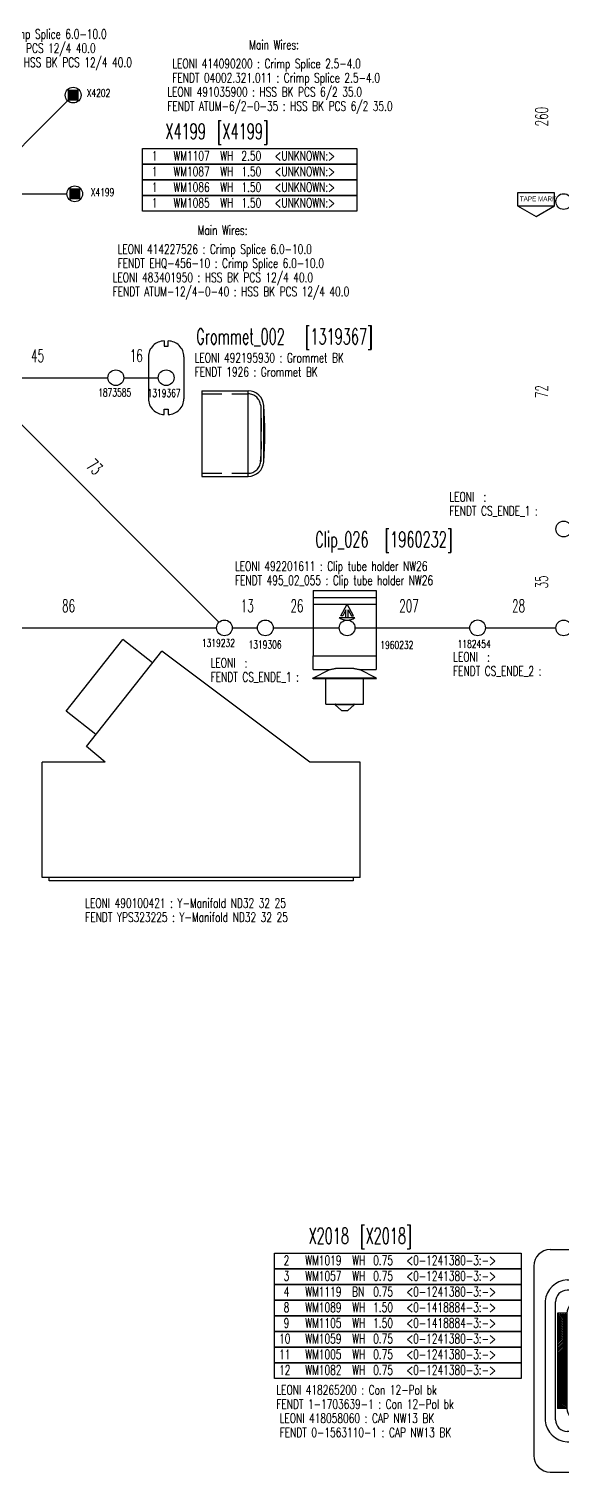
# Model space of a CAD drawing. Header units: millimetres. Extents: x -1 to 4489, y 0 to 1364.
# Drawn here: x 1425.5 to 1595, y 290.8 to 749.4 of the extents above; entities that cross this region are included whole.
import ezdxf

# ---------------------------------------------------------------- set-up
doc = ezdxf.new("R2010")
doc.units = ezdxf.units.MM
doc.linetypes.add('HIDDEN', pattern=[9.525, 6.35, -3.175])
for name, color, linetype in [('A_ACHSEN', 7, 'Continuous'), ('A_FLAECHEN', 7, 'Continuous'), ('LAYER_0', 7, 'Continuous'), ('SYMBOLS', 7, 'Continuous')]:
    doc.layers.add(name, color=color, linetype=linetype)
doc.styles.add('HS-BUNDLE-DIMENSION', font='ROMANS.SHX', dxfattribs={"width": 0.6, "height": 4})
doc.styles.add('HS-COMP-DESCRIPTION', font='ROMANS.SHX', dxfattribs={"width": 0.6, "height": 5})
doc.styles.add('HS-NODE', font='ROMANS.SHX', dxfattribs={"width": 0.7, "height": 2.5})
doc.styles.add('HS-PART-NO', font='ROMANS.SHX', dxfattribs={"width": 0.7, "height": 3})
doc.styles.add('HS-WIRE', font='ROMANS.SHX', dxfattribs={"width": 0.7, "height": 3})
doc.linetypes.add('NW_19_FHW_OPEN', pattern='A,0.0001,["=",Standard,S=0.4,R=0,X=0,Y=-0.2],-0.0001,["[]",Standard,S=0.3,R=0,X=-0.05,Y=-0.15],-0.2', length=0.2002)
doc.linetypes.add('NW_26_FHW_OPEN', pattern='A,0.0001,["=",Standard,S=0.4,R=0,X=0,Y=-0.2],-0.0001,["[]",Standard,S=0.3,R=0,X=-0.05,Y=-0.15],-0.2', length=0.2002)

# ---------------------------------------------------------------- blocks, each defined once
blk = doc.blocks.new('490100421')
at = {"layer": 'SYMBOLS', "color": 7}
for points in [[(-62.999, 71.998), (-62.999, 35.298)], [(-62.999, 71.998), (38, 71.998)], [(-60.799, 72.998), (35.8, 72.998)], [(-60.799, 71.998), (-60.799, 72.998)], [(35.8, 72.998), (35.8, 71.998)], [(38, 71.998), (38, 35.298)], [(-62.999, 35.298), (-46.999, 35.298)], [(-46.999, 35.298), (0, 0)], [(18, 35.298), (24, 30.298)], [(18, 35.298), (38, 35.298)], [(24, 30.298), (0, 0)], [(21, 26.518), (30.41, 19.078)], [(30.41, 19.078), (12.42, -3.668)], [(3, 3.777), (12.42, -3.668)]]:
    blk.add_lwpolyline(points, dxfattribs=at)
blk = doc.blocks.new('AMP10_88', base_point=(132.84, 117.75))
at = {"layer": 'LAYER_0', "color": 7}
for points in [[(65.419, 164.9), (192.47, 164.9)], [(192.47, 164.9), (198.47, 156.6)], [(192.47, 164.9), (192.97, 164.9)], [(192.95, 164.66), (192.88, 164.59)], [(192.97, 164.9), (200.57, 164.9)], [(192.97, 164.9), (198.97, 156.6)], [(193.18, 164.18), (193.24, 164.25)], [(193.54, 163.84), (193.48, 163.77)], [(193.77, 163.36), (193.84, 163.43)], [(194.13, 163.02), (194.07, 162.95)], [(194.37, 162.54), (194.43, 162.61)], [(194.73, 162.2), (194.66, 162.13)], [(194.96, 161.72), (195.02, 161.78)], [(195.32, 161.37), (195.26, 161.31)], [(195.55, 160.9), (195.62, 160.96)], [(195.91, 160.55), (195.85, 160.49)], [(196.15, 160.08), (196.21, 160.14)], [(196.51, 159.73), (196.44, 159.67)], [(196.74, 159.26), (196.8, 159.32)], [(200.57, 164.9), (207.27, 156.6)], [(58.419, 157.9), (58.419, 77.602)], [(197.1, 158.91), (197.04, 158.85)], [(197.33, 158.44), (197.4, 158.5)], [(197.7, 158.09), (197.63, 158.03)], [(197.93, 157.62), (197.99, 157.68)], [(198.29, 157.27), (198.23, 157.21)], [(198.47, 156.6), (198.47, 78.9)], [(198.52, 156.8), (198.59, 156.86)], [(198.64, 156.21), (198.79, 156.36)], [(198.79, 155.65), (198.64, 155.5)], [(198.64, 154.8), (198.79, 154.94)], [(198.79, 154.24), (198.64, 154.09)], [(198.64, 153.38), (198.79, 153.53)], [(198.97, 129.75), (198.97, 156.6)], [(207.27, 129.75), (207.27, 156.6)], [(72.503, 152.1), (183.18, 152.1)], [(183.07, 147.69), (72.618, 147.69)], [(124.84, 142.89), (124.84, 146.89)], [(124.84, 146.89), (130.84, 146.89)], [(130.84, 142.89), (130.84, 146.89)], [(198.79, 152.82), (198.64, 152.68)], [(198.64, 151.97), (198.79, 152.11)], [(198.79, 151.41), (198.64, 151.26)], [(198.64, 150.55), (198.79, 150.7)], [(198.79, 149.99), (198.64, 149.85)], [(198.64, 149.14), (198.79, 149.29)], [(198.79, 148.58), (198.64, 148.43)], [(198.64, 147.73), (198.79, 147.87)], [(198.79, 147.16), (198.64, 147.02)], [(63.219, 143.16), (63.219, 92.34)], [(67.618, 92.809), (67.618, 142.69)], [(77.418, 142.89), (178.27, 142.89)], [(79.418, 140.89), (176.27, 140.89)], [(125.34, 142.89), (124.84, 142.89)], [(124.84, 142.89), (125.34, 142.89)], [(125.5, 146.72), (125.02, 146.24)], [(125.02, 145.53), (125.17, 145.68)], [(125.17, 144.97), (125.02, 144.82)], [(125.02, 144.11), (125.17, 144.26)], [(125.17, 143.55), (125.02, 143.41)], [(125.34, 142.89), (125.34, 145.89)], [(125.34, 145.89), (130.34, 145.89)], [(127.84, 142.89), (125.34, 142.89)], [(125.56, 146.07), (126.21, 146.72)], [(126.91, 146.72), (126.27, 146.07)], [(126.98, 146.07), (127.62, 146.72)], [(128.33, 146.72), (127.68, 146.07)], [(127.84, 142.89), (130.34, 142.89)], [(128.39, 146.07), (129.04, 146.72)], [(129.74, 146.72), (129.1, 146.07)], [(129.8, 146.07), (130.45, 146.72)], [(130.34, 142.89), (130.34, 145.89)], [(130.34, 142.89), (130.84, 142.89)], [(130.84, 142.89), (130.34, 142.89)], [(130.67, 146.22), (130.51, 146.07)], [(130.52, 145.37), (130.67, 145.52)], [(130.67, 144.81), (130.52, 144.66)], [(130.52, 143.96), (130.67, 144.1)], [(130.67, 143.4), (130.52, 143.25)], [(188.07, 92.809), (188.07, 142.69)], [(192.47, 143.16), (192.47, 92.34)], [(198.64, 146.31), (198.79, 146.46)], [(198.79, 145.75), (198.64, 145.6)], [(198.64, 144.9), (198.79, 145.04)], [(198.79, 144.33), (198.64, 144.19)], [(198.64, 143.48), (198.79, 143.63)], [(198.79, 142.92), (198.64, 142.77)], [(198.64, 142.07), (198.79, 142.21)], [(198.79, 141.51), (198.64, 141.36)], [(198.64, 140.65), (198.79, 140.8)], [(72.418, 137.89), (68.418, 137.89)], [(68.418, 137.89), (68.418, 97.609)], [(68.595, 134.37), (71.945, 137.72)], [(71.239, 137.72), (68.595, 135.07)], [(68.595, 135.78), (70.531, 137.72)], [(69.824, 137.72), (68.595, 136.49)], [(68.595, 137.19), (69.116, 137.72)], [(72.241, 137.3), (68.595, 133.66)], [(68.595, 132.95), (72.241, 136.6)], [(72.241, 135.89), (68.595, 132.24)], [(68.595, 131.54), (72.241, 135.18)], [(72.418, 137.89), (72.418, 97.609)], [(74.418, 135.89), (74.418, 99.609)], [(82.489, 124.82), (92.489, 124.82), (92.489, 134.82), (82.489, 134.82), (82.489, 124.82)], [(108.63, 124.82), (98.631, 124.82), (98.631, 134.82), (108.63, 134.82), (108.63, 124.82)], [(124.77, 124.82), (114.77, 124.82), (114.77, 134.82), (124.77, 134.82), (124.77, 124.82)], [(130.91, 124.82), (140.91, 124.82), (140.91, 134.82), (130.91, 134.82), (130.91, 124.82)], [(157.06, 124.82), (147.06, 124.82), (147.06, 134.82), (157.06, 134.82), (157.06, 124.82)], [(173.2, 124.82), (163.2, 124.82), (163.2, 134.82), (173.2, 134.82), (173.2, 124.82)], [(181.27, 135.89), (181.27, 99.609)], [(183.27, 137.89), (187.27, 137.89)], [(183.27, 97.609), (183.27, 137.89)], [(183.44, 134.65), (186.51, 137.72)], [(185.81, 137.72), (183.44, 135.35)], [(183.44, 136.06), (185.1, 137.72)], [(184.39, 137.72), (183.44, 136.77)], [(183.44, 137.48), (183.68, 137.72)], [(187.09, 137.59), (183.44, 133.94)], [(183.44, 133.23), (187.09, 136.88)], [(187.09, 136.17), (183.44, 132.53)], [(183.44, 131.82), (187.09, 135.47)], [(187.09, 134.76), (183.44, 131.11)], [(187.27, 137.89), (187.27, 97.609)], [(198.79, 140.09), (198.64, 139.95)], [(198.64, 139.24), (198.79, 139.38)], [(198.79, 138.68), (198.64, 138.53)], [(198.64, 137.82), (198.79, 137.97)], [(198.79, 137.26), (198.64, 137.12)], [(198.64, 136.41), (198.79, 136.56)], [(198.79, 135.85), (198.64, 135.7)], [(198.64, 135), (198.79, 135.14)], [(72.241, 134.48), (68.595, 130.83)], [(68.595, 130.12), (72.241, 133.77)], [(72.241, 133.06), (68.595, 129.41)], [(68.595, 128.71), (72.241, 132.35)], [(72.241, 131.65), (68.595, 128)], [(68.595, 127.29), (72.241, 130.94)], [(72.241, 130.23), (68.595, 126.59)], [(68.595, 125.88), (72.241, 129.52)], [(72.241, 128.82), (68.595, 125.17)], [(183.44, 130.4), (187.09, 134.05)], [(187.09, 133.34), (183.44, 129.7)], [(183.44, 128.99), (187.09, 132.64)], [(187.09, 131.93), (183.44, 128.28)], [(183.44, 127.58), (187.09, 131.22)], [(187.09, 130.52), (183.44, 126.87)], [(183.44, 126.16), (187.09, 129.81)], [(187.09, 129.1), (183.44, 125.45)], [(198.47, 117.75), (198.47, 129.75)], [(198.79, 134.43), (198.64, 134.29)], [(198.64, 133.58), (198.79, 133.73)], [(198.79, 133.02), (198.64, 132.87)], [(198.64, 132.17), (198.79, 132.31)], [(198.79, 131.6), (198.64, 131.46)], [(198.64, 130.75), (198.79, 130.9)], [(198.79, 130.19), (198.64, 130.04)], [(202.42, 129.57), (198.64, 125.8)], [(198.64, 126.51), (201.71, 129.57)], [(201, 129.57), (198.64, 127.22)], [(198.64, 127.92), (200.29, 129.57)], [(199.59, 129.57), (198.64, 128.63)], [(198.64, 129.34), (198.88, 129.57)], [(198.64, 125.09), (203.09, 129.54)], [(203.09, 128.83), (198.64, 124.39)], [(198.97, 129.75), (203.27, 129.75)], [(203.27, 129.75), (207.27, 129.75)], [(203.27, 129.75), (203.27, 105.75)], [(207.27, 129.75), (207.27, 105.75)], [(68.595, 124.46), (72.241, 128.11)], [(72.241, 127.4), (68.595, 123.76)], [(68.595, 123.05), (72.241, 126.7)], [(72.241, 125.99), (68.595, 122.34)], [(68.595, 121.64), (72.241, 125.28)], [(72.241, 124.57), (68.595, 120.93)], [(68.595, 120.22), (72.241, 123.87)], [(72.241, 123.16), (68.595, 119.51)], [(68.595, 118.81), (72.241, 122.45)], [(183.44, 124.75), (187.09, 128.39)], [(187.09, 127.69), (183.44, 124.04)], [(183.44, 123.33), (187.09, 126.98)], [(187.09, 126.27), (183.44, 122.63)], [(183.44, 121.92), (187.09, 125.56)], [(187.09, 124.86), (183.44, 121.21)], [(183.44, 120.5), (187.09, 124.15)], [(187.09, 123.44), (183.44, 119.8)], [(183.44, 119.09), (187.09, 122.74)], [(198.64, 123.68), (203.09, 128.13)], [(203.09, 127.42), (198.64, 122.97)], [(198.64, 122.27), (203.09, 126.71)], [(203.09, 126), (198.64, 121.56)], [(198.64, 120.85), (203.09, 125.3)], [(203.09, 124.59), (198.64, 120.14)], [(198.64, 119.44), (203.09, 123.88)], [(203.09, 123.18), (198.64, 118.73)], [(198.64, 118.02), (203.09, 122.47)], [(72.241, 121.75), (68.595, 118.1)], [(68.595, 117.39), (72.241, 121.04)], [(72.241, 120.33), (68.595, 116.69)], [(68.595, 115.98), (72.241, 119.62)], [(72.241, 118.92), (68.595, 115.27)], [(68.595, 114.56), (72.241, 118.21)], [(72.241, 117.5), (68.595, 113.86)], [(68.595, 113.15), (72.241, 116.79)], [(187.09, 122.03), (183.44, 118.38)], [(183.44, 117.67), (187.09, 121.32)], [(187.09, 120.61), (183.44, 116.97)], [(183.44, 116.26), (187.09, 119.91)], [(187.09, 119.2), (183.44, 115.55)], [(183.44, 114.85), (187.09, 118.49)], [(187.09, 117.79), (183.44, 114.14)], [(183.44, 113.43), (187.09, 117.08)], [(187.09, 116.37), (183.44, 112.72)], [(198.47, 117.75), (198.47, 105.75)], [(203.09, 121.76), (198.64, 117.32)], [(198.64, 116.61), (203.09, 121.05)], [(203.09, 120.35), (198.64, 115.9)], [(198.64, 115.19), (203.09, 119.64)], [(203.09, 118.93), (198.64, 114.49)], [(198.64, 113.78), (203.09, 118.23)], [(203.09, 117.52), (198.64, 113.07)], [(198.64, 112.36), (203.09, 116.81)], [(72.241, 116.09), (68.595, 112.44)], [(68.595, 111.73), (72.241, 115.38)], [(72.241, 114.67), (68.595, 111.03)], [(68.595, 110.32), (72.241, 113.97)], [(72.241, 113.26), (68.595, 109.61)], [(68.595, 108.91), (72.241, 112.55)], [(72.241, 111.84), (68.595, 108.2)], [(68.595, 107.49), (72.241, 111.14)], [(72.241, 110.43), (68.595, 106.78)], [(82.489, 110.68), (92.489, 110.68), (92.489, 100.68), (82.489, 100.68), (82.489, 110.68)], [(108.63, 110.68), (98.631, 110.68), (98.631, 100.68), (108.63, 100.68), (108.63, 110.68)], [(124.77, 110.68), (114.77, 110.68), (114.77, 100.68), (124.77, 100.68), (124.77, 110.68)], [(130.91, 110.68), (140.91, 110.68), (140.91, 100.68), (130.91, 100.68), (130.91, 110.68)], [(157.06, 110.68), (147.06, 110.68), (147.06, 100.68), (157.06, 100.68), (157.06, 110.68)], [(173.2, 110.68), (163.2, 110.68), (163.2, 100.68), (173.2, 100.68), (173.2, 110.68)], [(183.44, 112.02), (187.09, 115.66)], [(187.09, 114.96), (183.44, 111.31)], [(183.44, 110.6), (187.09, 114.25)], [(187.09, 113.54), (183.44, 109.9)], [(183.44, 109.19), (187.09, 112.83)], [(187.09, 112.13), (183.44, 108.48)], [(183.44, 107.77), (187.09, 111.42)], [(187.09, 110.71), (183.44, 107.07)], [(203.09, 116.1), (198.64, 111.66)], [(198.64, 110.95), (203.09, 115.4)], [(203.09, 114.69), (198.64, 110.24)], [(198.64, 109.54), (203.09, 113.98)], [(203.09, 113.27), (198.64, 108.83)], [(198.64, 108.12), (203.09, 112.57)], [(203.09, 111.86), (198.64, 107.41)], [(198.64, 106.71), (203.09, 111.15)], [(203.09, 110.45), (198.64, 106)], [(68.595, 106.08), (72.241, 109.72)], [(72.241, 109.02), (68.595, 105.37)], [(68.595, 104.66), (72.241, 108.31)], [(72.241, 107.6), (68.595, 103.96)], [(68.595, 103.25), (72.241, 106.89)], [(72.241, 106.19), (68.595, 102.54)], [(68.595, 101.83), (72.241, 105.48)], [(72.241, 104.77), (68.595, 101.13)], [(68.595, 100.42), (72.241, 104.07)], [(183.44, 106.36), (187.09, 110.01)], [(187.09, 109.3), (183.44, 105.65)], [(183.44, 104.94), (187.09, 108.59)], [(187.09, 107.88), (183.44, 104.24)], [(183.44, 103.53), (187.09, 107.18)], [(187.09, 106.47), (183.44, 102.82)], [(183.44, 102.12), (187.09, 105.76)], [(187.09, 105.06), (183.44, 101.41)], [(183.44, 100.7), (187.09, 104.35)], [(198.64, 105.29), (198.79, 105.44)], [(198.79, 104.73), (198.64, 104.59)], [(198.64, 103.88), (198.79, 104.02)], [(198.97, 105.75), (198.97, 78.9)], [(198.97, 105.75), (203.27, 105.75)], [(199.28, 105.93), (203.09, 109.74)], [(203.09, 109.03), (199.99, 105.93)], [(200.69, 105.93), (203.09, 108.32)], [(203.09, 107.62), (201.4, 105.93)], [(202.11, 105.93), (203.09, 106.91)], [(203.09, 106.2), (202.82, 105.93)], [(203.27, 105.75), (207.27, 105.75)], [(207.27, 105.75), (207.27, 78.9)], [(72.241, 103.36), (68.595, 99.712)], [(68.595, 99.005), (72.241, 102.65)], [(72.241, 101.94), (68.595, 98.298)], [(68.79, 97.786), (72.241, 101.24)], [(72.241, 100.53), (69.498, 97.786)], [(70.204, 97.786), (72.241, 99.822)], [(72.241, 99.115), (70.912, 97.786)], [(71.619, 97.786), (72.241, 98.407)], [(187.09, 103.64), (183.44, 99.994)], [(183.44, 99.287), (187.09, 102.93)], [(187.09, 102.23), (183.44, 98.58)], [(183.44, 97.873), (187.09, 101.52)], [(187.09, 100.81), (184.07, 97.786)], [(184.77, 97.786), (187.09, 100.11)], [(187.09, 99.398), (185.48, 97.786)], [(186.19, 97.786), (187.09, 98.691)], [(187.09, 97.983), (186.89, 97.786)], [(198.79, 103.32), (198.64, 103.17)], [(198.64, 102.46), (198.79, 102.61)], [(198.79, 101.9), (198.64, 101.76)], [(198.64, 101.05), (198.79, 101.19)], [(198.79, 100.49), (198.64, 100.34)], [(198.64, 99.635), (198.79, 99.78)], [(198.79, 99.073), (198.64, 98.928)], [(198.64, 98.22), (198.79, 98.366)], [(72.418, 97.609), (68.418, 97.609)], [(72.241, 97.7), (72.327, 97.786)], [(77.418, 92.609), (124.84, 92.609)], [(79.418, 94.609), (176.27, 94.609)], [(124.84, 92.609), (124.84, 88.609)], [(124.84, 92.609), (125.34, 92.609)], [(125.02, 92.488), (124.96, 92.432)], [(125.17, 91.927), (125.02, 91.781)], [(125.34, 92.609), (130.34, 92.609)], [(125.34, 92.609), (125.34, 89.609)], [(130.34, 92.609), (130.34, 89.609)], [(130.34, 92.609), (130.84, 92.609)], [(130.52, 92.331), (130.62, 92.432)], [(130.67, 91.77), (130.52, 91.624)], [(130.84, 92.609), (178.27, 92.609)], [(130.84, 92.609), (130.84, 88.609)], [(183.27, 97.609), (187.27, 97.609)], [(198.79, 97.659), (198.64, 97.513)], [(198.64, 96.806), (198.79, 96.952)], [(198.79, 96.244), (198.64, 96.099)], [(198.64, 95.392), (198.79, 95.537)], [(198.79, 94.83), (198.64, 94.684)], [(198.64, 93.977), (198.79, 94.123)], [(198.79, 93.416), (198.64, 93.27)], [(198.64, 92.563), (198.79, 92.708)], [(198.79, 92.001), (198.64, 91.856)], [(183.07, 87.809), (72.618, 87.809)], [(124.84, 88.609), (130.84, 88.609)], [(125.02, 91.073), (125.17, 91.22)], [(125.17, 90.513), (125.02, 90.366)], [(125.02, 89.659), (125.17, 89.806)], [(125.5, 89.431), (125.02, 88.952)], [(125.34, 89.609), (130.34, 89.609)], [(125.56, 88.786), (126.21, 89.432)], [(126.91, 89.431), (126.27, 88.785)], [(126.98, 88.786), (127.62, 89.432)], [(128.33, 89.431), (127.68, 88.785)], [(128.39, 88.786), (129.04, 89.432)], [(129.74, 89.431), (129.1, 88.785)], [(129.8, 88.786), (130.67, 89.648)], [(130.67, 88.941), (130.51, 88.785)], [(130.52, 90.917), (130.67, 91.062)], [(130.67, 90.355), (130.52, 90.21)], [(198.64, 91.148), (198.79, 91.294)], [(198.79, 90.587), (198.64, 90.441)], [(198.64, 89.734), (198.79, 89.88)], [(198.79, 89.172), (198.64, 89.027)], [(198.64, 88.32), (198.79, 88.465)], [(198.79, 87.758), (198.64, 87.612)], [(198.64, 86.905), (198.79, 87.051)], [(198.79, 86.343), (198.64, 86.198)], [(198.64, 85.491), (198.79, 85.636)], [(72.503, 83.402), (183.18, 83.402)], [(198.79, 84.929), (198.64, 84.784)], [(198.64, 84.076), (198.79, 84.222)], [(198.79, 83.515), (198.64, 83.369)], [(198.64, 82.662), (198.79, 82.807)], [(198.79, 82.1), (198.64, 81.955)], [(198.64, 81.247), (198.79, 81.393)], [(198.79, 80.686), (198.64, 80.54)], [(198.64, 79.833), (198.79, 79.979)], [(192.47, 70.602), (198.47, 78.9)], [(192.97, 70.602), (198.97, 78.9)], [(196.53, 75.597), (195.08, 74.145)], [(196.93, 76.7), (198.38, 78.151)], [(198.79, 79.271), (198.64, 79.126)], [(200.57, 70.602), (207.27, 78.9)], [(65.419, 70.602), (192.47, 70.602)], [(192.47, 70.602), (192.97, 70.602)], [(192.97, 70.602), (200.57, 70.602)], [(193.23, 71.591), (194.68, 73.043)]]:
    blk.add_lwpolyline(points, dxfattribs=at)
for centre in [(87.489, 129.82), (103.63, 129.82), (119.77, 129.82), (135.91, 129.82), (152.06, 129.82), (168.2, 129.82), (87.489, 105.68), (103.63, 105.68), (119.77, 105.68), (135.91, 105.68), (152.06, 105.68), (168.2, 105.68)]:
    blk.add_circle(centre, 7.071, dxfattribs=at)
for centre, radius, start, end in [((65.419, 157.9), 7, 90, 180), ((73.26, 142.02), 10.105, 94.295, 173.53), ((72.618, 142.69), 5, 90, 180), ((183.07, 142.69), 5, 0, 90), ((182.43, 142.02), 10.105, 6.4736, 85.705), ((77.418, 137.89), 5, 90, 180), ((79.418, 135.89), 5, 90, 180), ((176.27, 135.89), 5, 0, 90), ((178.27, 137.89), 5, 0, 90), ((79.418, 99.609), 5, 180, 270), ((176.27, 99.609), 5, 270, 0), ((73.26, 93.479), 10.105, 186.47, 265.71), ((72.618, 92.809), 5, 180, 270), ((77.418, 97.609), 5, 180, 270), ((178.27, 97.609), 5, 270, 0), ((183.07, 92.809), 5, 270, 0), ((182.43, 93.479), 10.105, 274.29, 353.53), ((65.419, 77.602), 7, 180, 270)]:
    blk.add_arc(centre, radius, start, end, dxfattribs=at)
for p in [(87.489, 129.82), (103.63, 129.82), (119.77, 129.82), (135.91, 129.82), (152.06, 129.82), (168.2, 129.82), (87.489, 105.68), (103.63, 105.68), (119.77, 105.68), (135.91, 105.68), (152.06, 105.68), (168.2, 105.68)]:
    blk.add_point(p, dxfattribs=at)
for s, height, p in [('1', 2.5, (86.67, 137.94)), ('2', 2.5, (102.98, 137.8)), ('3', 2.5, (118.72, 137.94)), ('4', 2.5, (135.03, 137.94)), ('5', 2.5, (151.34, 137.94)), ('6', 2.5, (167.37, 137.94)), ('7', 2.5, (86.67, 113.91)), ('8', 2.5, (102.55, 113.91)), ('10', 2.4998, (133.86, 113.76)), ('11', 2.4998, (150.03, 113.76)), ('12', 2.4998, (166.49, 113.76)), ('9', 2.5, (119.01, 113.62))]:
    blk.add_text(s, height=height, dxfattribs=at).set_placement(p)
blk = doc.blocks.new('418265200')
at = {"layer": 'LAYER_0', "color": 7}
blk.add_blockref('AMP10_88', (-20.33, -25.14), dxfattribs=at)
blk = doc.blocks.new('497003101')
at = {"layer": 'LAYER_0', "color": 7}
for points in [[(-5.87, 7.56), (-5.87, 3.49), (5.87, 3.49), (5.87, 7.56), (-5.87, 7.56)], [(-5.87, 3.49), (0, 0), (5.87, 3.49)]]:
    blk.add_lwpolyline(points, dxfattribs=at)
at = {"layer": 'LAYER_0', "color": 7, "oblique": 0.8, "width": 0.8}
blk.add_text('TAPE MARK', height=1.5, dxfattribs=at).set_placement((-5.19, 4.91))
blk = doc.blocks.new('A$C757F0606')
at = {"layer": 'A_ACHSEN', "color": 7, "linetype": 'Continuous'}
for p, q in [((20, 27.2), (5.3, 27.2)), ((20, 0), (20, 27.2)), ((20, 0), (5.3, 0))]:
    blk.add_line(p, q, dxfattribs=at)
at = {"layer": 'A_ACHSEN', "color": 9, "linetype": 'Continuous'}
for p, q in [((5.3, 27.2), (5.3, 0)), ((0.32, 22.56), (0.32, 4.64)), ((1.31, 4.71), (1.31, 22.49))]:
    blk.add_line(p, q, dxfattribs=at)
at = {"layer": 'A_ACHSEN', "color": 8, "linetype": 'HIDDEN'}
for p, q in [((20, 26.2), (5.3, 26.2)), ((20, 1), (5.3, 1))]:
    blk.add_line(p, q, dxfattribs=at)
at = {"layer": 'A_ACHSEN', "color": 7, "linetype": 'Continuous'}
for centre, radius, start, end in [((5.3, 22.2), 5, 90, 175.8903), ((125, 13.6), 125, 175.8903, 184.1097), ((5.3, 5), 5, 184.1097, 270)]:
    blk.add_arc(centre, radius, start, end, dxfattribs=at)
at = {"layer": 'A_ACHSEN', "color": 8, "linetype": 'HIDDEN'}
for centre, radius, start, end in [((5.3, 22.2), 4, 90, 175.8903), ((125, 13.6), 124, 175.8903, 184.1097), ((5.3, 5), 4, 184.1097, 270)]:
    blk.add_arc(centre, radius, start, end, dxfattribs=at)
blk = doc.blocks.new('A$C2E6414D2')
at = {"linetype": 'Continuous'}
for p, q in [((7.13, 36.28), (13.13, 36.28)), ((7.13, 36.28), (7.15, 36.16)), ((7.13, 36.08), (7.13, 36.28)), ((7.15, 36.16), (7.18, 36.08)), ((9.13, 36.28), (9.13, 36.08)), ((11.13, 36.28), (11.13, 36.08)), ((13.09, 36.08), (13.12, 36.16)), ((13.12, 36.16), (13.13, 36.28)), ((13.13, 36.08), (13.13, 36.28)), ((0.13, 0), (0.13, 20.8)), ((20.13, 20.8), (0.13, 20.8)), ((20.13, 0), (20.13, 20.8)), ((20.13, 4.3), (0.13, 4.3)), ((20.13, 2.2), (0.13, 2.2))]:
    blk.add_line(p, q, dxfattribs=at)
at = {"layer": 'A_ACHSEN', "linetype": 'Continuous'}
for p, q in [((9.13, 38.08), (7.13, 36.28)), ((11.13, 38.08), (9.13, 38.08)), ((11.13, 38.08), (13.13, 36.28)), ((0.13, 28.08), (0, 27.81)), ((0, 27.81), (20.27, 27.81)), ((0, 27.81), (5.42, 25.1)), ((0.13, 28.08), (20.13, 28.08)), ((20.27, 27.81), (14.84, 25.1)), ((20.13, 28.08), (20.27, 27.81)), ((0.13, 20.8), (0.13, 25.1)), ((5.42, 25.1), (0.13, 25.1)), ((5.44, 25.1), (5.42, 25.1)), ((5.47, 25.09), (5.44, 25.1)), ((5.65, 25.05), (5.47, 25.09)), ((5.81, 25.02), (5.65, 25.05)), ((5.98, 24.99), (5.81, 25.02)), ((6.15, 24.95), (5.98, 24.99)), ((6.33, 24.92), (6.15, 24.95)), ((6.51, 24.89), (6.33, 24.92)), ((6.7, 24.86), (6.51, 24.89)), ((6.89, 24.83), (6.7, 24.86)), ((7.09, 24.8), (6.89, 24.83)), ((7.19, 24.78), (7.09, 24.8)), ((7.19, 24.78), (13.07, 24.78)), ((9.88, 24.7), (9.88, 24.78)), ((10.38, 24.7), (9.88, 24.7)), ((10.38, 24.7), (10.38, 24.78)), ((13.18, 24.8), (13.07, 24.78)), ((13.38, 24.83), (13.18, 24.8)), ((13.57, 24.86), (13.38, 24.83)), ((13.76, 24.89), (13.57, 24.86)), ((13.94, 24.92), (13.76, 24.89)), ((14.12, 24.95), (13.94, 24.92)), ((14.29, 24.99), (14.12, 24.95)), ((14.46, 25.02), (14.29, 24.99)), ((14.62, 25.05), (14.46, 25.02)), ((14.8, 25.09), (14.62, 25.05)), ((14.83, 25.1), (14.8, 25.09)), ((14.84, 25.1), (14.83, 25.1)), ((20.13, 25.1), (14.84, 25.1)), ((20.13, 25.1), (20.13, 20.8)), ((20.13, 0), (0.13, 0))]:
    blk.add_line(p, q, dxfattribs=at)
at = {"layer": 'A_FLAECHEN', "linetype": 'Continuous'}
for p, q in [((16.13, 36.08), (4.13, 36.08)), ((4.13, 36.08), (4.13, 28.08)), ((16.13, 36.08), (16.13, 28.08))]:
    blk.add_line(p, q, dxfattribs=at)

msp = doc.modelspace()

# ---------------------------------------------------------------- linework, layer by layer
at = {"color": 7, "linetype": 'Continuous'}
for points in [[(1438.7, 727.49, 1.77, 1.77, 0), (1440.47, 727.49, 1.77, 1.77, 0), (1440.47, 729.26, 1.77, 1.77, 0), (1438.7, 729.26, 1.77, 1.77, 0)], [(1438.7, 729.26, 1.77, 1.77, 0), (1440.47, 729.26, 1.77, 1.77, 0), (1440.47, 727.49, 1.77, 1.77, 0), (1438.7, 727.49, 1.77, 1.77, 0)], [(1439.2, 696.12, 1.77, 1.77, 0), (1440.97, 696.12, 1.77, 1.77, 0), (1440.97, 697.89, 1.77, 1.77, 0), (1439.2, 697.89, 1.77, 1.77, 0)], [(1439.2, 697.89, 1.77, 1.77, 0), (1440.97, 697.89, 1.77, 1.77, 0), (1440.97, 696.12, 1.77, 1.77, 0), (1439.2, 696.12, 1.77, 1.77, 0)]]:
    msp.add_lwpolyline(points, format="xyseb", close=True, dxfattribs=at)
at = {"color": 7, "ltscale": 8}
for points in [[(1410.04, 698.77), (1437.82, 726.6)], [(1410.78, 697), (1437.58, 697)], [(1410.74, 638.49), (1450.64, 638.57)], [(1410, 636.72), (1485.88, 560.85)], [(1404.15, 559.08), (1485.15, 559.08)], [(1490.15, 559.08), (1498.15, 559.08)], [(1570.63, 559.09), (1592.99, 559.06)]]:
    msp.add_lwpolyline(points, dxfattribs=at)
at = {"color": 7, "linetype": 'Continuous'}
for points in [[(1461.65, 706.38), (1461.65, 711.36), (1529.75, 711.36), (1529.75, 706.38), (1461.65, 706.38)], [(1461.65, 701.4), (1461.65, 706.38), (1529.75, 706.38), (1529.75, 701.4), (1461.65, 701.4)], [(1461.65, 696.42), (1461.65, 701.4), (1529.75, 701.4), (1529.75, 696.42), (1461.65, 696.42)], [(1461.65, 691.44), (1461.65, 696.42), (1529.75, 696.42), (1529.75, 691.44), (1461.65, 691.44)], [(1503.54, 355.42), (1503.54, 360.4), (1581.94, 360.4), (1581.94, 355.42), (1503.54, 355.42)], [(1503.54, 350.44), (1503.54, 355.42), (1581.94, 355.42), (1581.94, 350.44), (1503.54, 350.44)], [(1503.54, 345.46), (1503.54, 350.44), (1581.94, 350.44), (1581.94, 345.46), (1503.54, 345.46)], [(1503.54, 340.48), (1503.54, 345.46), (1581.94, 345.46), (1581.94, 340.48), (1503.54, 340.48)], [(1503.54, 335.5), (1503.54, 340.48), (1581.94, 340.48), (1581.94, 335.5), (1503.54, 335.5)], [(1503.54, 330.52), (1503.54, 335.5), (1581.94, 335.5), (1581.94, 330.52), (1503.54, 330.52)], [(1503.54, 325.54), (1503.54, 330.52), (1581.94, 330.52), (1581.94, 325.54), (1503.54, 325.54)], [(1503.54, 320.56), (1503.54, 325.54), (1581.94, 325.54), (1581.94, 320.56), (1503.54, 320.56)]]:
    msp.add_lwpolyline(points, dxfattribs=at)
at = {"color": 5, "linetype": 'Continuous'}
for points in [[(1468.52, 650.24), (1468.52, 648.57), (1469.77, 648.57), (1469.77, 650.24)], [(1463.52, 645.24), (1463.52, 631.9)], [(1474.77, 645.24), (1474.77, 631.9)], [(1468.52, 626.9), (1468.52, 628.57), (1469.77, 628.57), (1469.77, 626.9)], [(1526.27, 562.33), (1526.27, 564.83), (1525.27, 562.96), (1524.65, 562.96), (1526.65, 566.58)], [(1527.02, 562.33), (1527.02, 564.83), (1528.02, 562.96), (1528.65, 562.96), (1526.65, 566.58)], [(1524.15, 562.33), (1529.15, 562.33)]]:
    msp.add_lwpolyline(points, dxfattribs=at)
at = {"color": 7, "linetype": 'NW_19_FHW_OPEN', "ltscale": 8}
msp.add_lwpolyline([(1455.64, 638.57), (1466.64, 638.57)], dxfattribs=at)
at = {"color": 7, "linetype": 'NW_26_FHW_OPEN', "ltscale": 8}
for points in [[(1503.15, 559.08), (1524.15, 559.08)], [(1529.15, 559.08), (1565.63, 559.09)]]:
    msp.add_lwpolyline(points, dxfattribs=at)
at = {"color": 7, "linetype": 'Continuous'}
for centre in [(1439.58, 728.37), (1440.08, 697), (1595.49, 694.54), (1453.14, 638.57), (1469.14, 638.57), (1595.49, 590.5), (1487.65, 559.08), (1500.65, 559.08), (1526.65, 559.08), (1568.13, 559.09), (1595.49, 559.06)]:
    msp.add_circle(centre, 2.5, dxfattribs=at)
at = {"color": 5, "linetype": 'Continuous'}
for centre, radius, start, end in [((1468.51, 645.24), 5, 89.9426, 180.0574), ((1469.77, 645.24), 5, 359.9426, 90.0574), ((1468.51, 631.9, 0), 5, 179.9426, 270.0574), ((1469.77, 631.9, 0), 5, 269.9426, 0.0574), ((1526.65, 566.12), 4.54, 236.6015, 303.3985)]:
    msp.add_arc(centre, radius, start, end, dxfattribs=at)

# ---------------------------------------------------------------- block references
msp.add_blockref('497003101', (1586.71, 689.75))
at = {"rotation": 180}
for name, p in [('A$C757F0606', (1500.49, 634.42)), ('A$C2E6414D2', (1536.01, 570.96)), ('490100421', (1467.77, 551.73))]:
    msp.add_blockref(name, p, dxfattribs=at)
at = {"xscale": 0.75, "yscale": 0.75}
msp.add_blockref('418265200', (1657.04, 345.04), dxfattribs=at)

# ---------------------------------------------------------------- texts
at = {"color": 200, "linetype": 'Continuous', "style": 'HS-PART-NO', "width": 0.7}
for s, p in [('FENDT EHQ-456-10 : Crimp Splice 6.0-10.0', (1384.61, 746.28)), ('LEONI 483401950 : HSS BK PCS 12/4 40.0', (1383.01, 741.78)), ('FENDT ATUM-12/4-0-40 : HSS BK PCS 12/4 40.0', (1383.01, 737.28)), ('LEONI 414090200 : Crimp Splice 2.5-4.0', (1471.07, 736.88)), ('FENDT 04002.321.011 : Crimp Splice 2.5-4.0', (1471.07, 732.38)), ('LEONI 491035900 : HSS BK PCS 6/2 35.0', (1469.47, 727.88)), ('FENDT ATUM-6/2-0-35 : HSS BK PCS 6/2 35.0', (1469.47, 723.38)), ('LEONI 414227526 : Crimp Splice 6.0-10.0', (1453.7, 677.94)), ('FENDT EHQ-456-10 : Crimp Splice 6.0-10.0', (1453.7, 673.44)), ('LEONI 483401950 : HSS BK PCS 12/4 40.0', (1452.1, 668.94)), ('FENDT ATUM-12/4-0-40 : HSS BK PCS 12/4 40.0', (1452.1, 664.44)), ('LEONI 492195930 : Grommet BK', (1478.17, 643.41)), ('FENDT 1926 : Grommet BK', (1478.17, 638.91)), ('LEONI  :', (1559.15, 599.25)), ('FENDT CS_ENDE_1 :', (1559.15, 594.75)), ('LEONI 492201611 : Clip tube holder NW26', (1490.99, 577.18)), ('FENDT 495_02_055 : Clip tube holder NW26', (1490.99, 572.68)), ('LEONI  :', (1560.33, 548.38)), ('LEONI  :', (1483.26, 546.47)), ('FENDT CS_ENDE_2 :', (1560.33, 543.88)), ('FENDT CS_ENDE_1 :', (1483.26, 541.97)), ('LEONI 490100421 : Y-Manifold ND32 32 25', (1443.38, 470.14)), ('FENDT YPS323225 : Y-Manifold ND32 32 25', (1443.38, 465.64)), ('LEONI 418265200 : Con 12-Pol bk', (1504.15, 315.45)), ('FENDT 1-1703639-1 : Con 12-Pol bk', (1504.15, 310.95)), ('LEONI 418058060 : CAP NW13 BK', (1505.2, 306.45)), ('FENDT 0-1563110-1 : CAP NW13 BK', (1505.2, 301.95))]:
    msp.add_text(s, height=3, dxfattribs=at).set_placement(p)
at = {"color": 1, "linetype": 'Continuous', "style": 'HS-PART-NO', "width": 0.7}
for p in [(1495.52, 742.88), (1479.15, 683.94)]:
    msp.add_text('Main Wires: ', height=3, dxfattribs=at).set_placement(p)
at = {"color": 5, "linetype": 'Continuous'}
for s, height, style, width, p in [('X4202', 2.5, 'HS-NODE', 0.7, (1443.89, 727.8)), (' [X4199]', 5, 'HS-COMP-DESCRIPTION', 0.6, (1483.17, 714.36)), ('X4199', 2.5, 'HS-NODE', 0.7, (1445.15, 696.27)), (' [1319367]', 5, 'HS-COMP-DESCRIPTION', 0.6, (1511.12, 649.17)), ('1873585', 2.5, 'HS-NODE', 0.7, (1447.53, 632.63)), ('1319367', 2.5, 'HS-NODE', 0.7, (1463.24, 632.44)), (' [1960232]', 5, 'HS-COMP-DESCRIPTION', 0.6, (1536.49, 584.68)), ('1319232', 2.5, 'HS-NODE', 0.7, (1480.5, 553.01)), ('1319306', 2.5, 'HS-NODE', 0.7, (1495.31, 552.53)), ('1960232', 2.5, 'HS-NODE', 0.7, (1537.22, 552.41)), ('1182454', 2.5, 'HS-NODE', 0.7, (1561.78, 552.72)), (' [X2018]', 5, 'HS-COMP-DESCRIPTION', 0.6, (1528.66, 363.4))]:
    msp.add_text(s, height=height, dxfattribs=dict(at, style=style, width=width)).set_placement(p)
at = {"color": 1, "linetype": 'Continuous', "ltscale": 8, "style": 'HS-BUNDLE-DIMENSION', "width": 0.6}
for s, rotation, p in [('260', 90, (1590.49, 718.43)), ('45', 0.1054, (1426.19, 643.52)), ('16', 359.9983, (1457.59, 643.57)), ('72', 90, (1590.49, 632.12)), ('73', 315.001, (1443.54, 610.26)), ('35', 90, (1590.49, 571.64)), ('207', 0.0102, (1543.24, 564.08)), ('28', 359.9389, (1579.08, 564.08))]:
    msp.add_text(s, height=4, rotation=rotation, dxfattribs=at).set_placement(p)
at = {"color": 42, "linetype": 'Continuous', "style": 'HS-COMP-DESCRIPTION', "width": 0.6}
for s, p in [('X4199', (1468.89, 714.36)), ('Grommet_002', (1478.69, 649.17)), ('Clip_026', (1516.49, 584.68)), ('X2018', (1514.38, 363.4))]:
    msp.add_text(s, height=5, dxfattribs=at).set_placement(p)
at = {"color": 7, "linetype": 'Continuous', "style": 'HS-WIRE', "width": 0.7}
for s, p in [(' 1  ', (1463.15, 707.58)), (' 1  ', (1463.15, 702.6)), (' 1  ', (1463.15, 697.62)), (' 1  ', (1463.15, 692.64)), (' 2  ', (1505.04, 356.62)), (' 3  ', (1505.04, 351.64)), (' 4  ', (1505.04, 346.66)), (' 8  ', (1505.04, 341.68)), (' 9  ', (1505.04, 336.7)), ('10  ', (1505.04, 331.72)), ('11  ', (1505.04, 326.74)), ('12  ', (1505.04, 321.76))]:
    msp.add_text(s, height=3, dxfattribs=at).set_placement(p)
at = {"color": 92, "linetype": 'Continuous', "style": 'HS-WIRE', "width": 0.7}
for s, p in [('WM1107 ', (1471.45, 707.58)), ('WH ', (1486.35, 707.58)), ('2.50 ', (1493.05, 707.58)), (' <UNKNOWN:>  ', (1502.15, 707.58)), ('WM1087 ', (1471.45, 702.6)), ('WH ', (1486.35, 702.6)), ('1.50 ', (1493.05, 702.6)), (' <UNKNOWN:>  ', (1502.15, 702.6)), ('WM1086 ', (1471.45, 697.62)), ('WH ', (1486.35, 697.62)), ('1.50 ', (1493.05, 697.62)), (' <UNKNOWN:>  ', (1502.15, 697.62)), ('WM1085 ', (1471.45, 692.64)), ('WH ', (1486.35, 692.64)), ('1.50 ', (1493.05, 692.64)), (' <UNKNOWN:>  ', (1502.15, 692.64)), ('WM1019 ', (1513.34, 356.62)), ('WH ', (1528.24, 356.62)), ('0.75 ', (1534.94, 356.62)), (' <0-1241380-3:->  ', (1544.04, 356.62)), ('WM1057 ', (1513.34, 351.64)), ('WH ', (1528.24, 351.64)), ('0.75 ', (1534.94, 351.64)), (' <0-1241380-3:->  ', (1544.04, 351.64)), ('WM1119 ', (1513.34, 346.66)), ('BN ', (1528.24, 346.66)), ('0.75 ', (1534.94, 346.66)), (' <0-1241380-3:->  ', (1544.04, 346.66)), ('WM1089 ', (1513.34, 341.68)), ('WH ', (1528.24, 341.68)), ('1.50 ', (1534.94, 341.68)), (' <0-1418884-3:->  ', (1544.04, 341.68)), ('WM1105 ', (1513.34, 336.7)), ('WH ', (1528.24, 336.7)), ('1.50 ', (1534.94, 336.7)), (' <0-1418884-3:->  ', (1544.04, 336.7)), ('WM1059 ', (1513.34, 331.72)), ('WH ', (1528.24, 331.72)), ('0.75 ', (1534.94, 331.72)), (' <0-1241380-3:->  ', (1544.04, 331.72)), ('WM1005 ', (1513.34, 326.74)), ('WH ', (1528.24, 326.74)), ('0.75 ', (1534.94, 326.74)), (' <0-1241380-3:->  ', (1544.04, 326.74)), ('WM1082 ', (1513.34, 321.76)), ('WH ', (1528.24, 321.76)), ('0.75 ', (1534.94, 321.76)), (' <0-1241380-3:->  ', (1544.04, 321.76))]:
    msp.add_text(s, height=3, dxfattribs=at).set_placement(p)
at = {"color": 1, "linetype": 'Continuous', "ltscale": 8, "style": 'HS-BUNDLE-DIMENSION', "width": 0.6}
for s, p in [('86', (1436.05, 564.08)), ('13', (1492.85, 564.08)), ('26', (1508.65, 564.08))]:
    msp.add_text(s, height=4, dxfattribs=at).set_placement(p)

doc.saveas('drawing.dxf')
